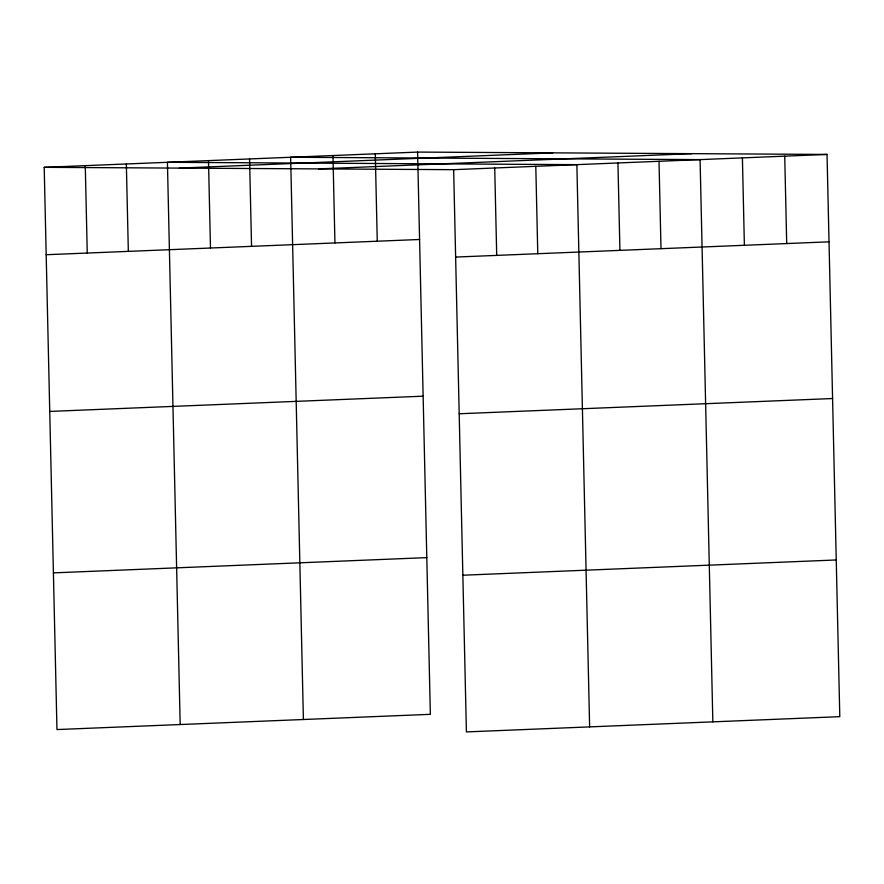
<?xml version="1.0" encoding="UTF-8"?>
<svg xmlns="http://www.w3.org/2000/svg" width="884" height="884" viewBox="0 0 884 884"><rect width="100%" height="100%" fill="white"/><g stroke="black" fill="none" stroke-linecap="round" stroke-linejoin="round"><path stroke-width="1.33" d="M44.2 167.33L417.591 152.081L827.037 154.435L839.8 716.67L466.409 731.919L453.647 169.673L44.2 167.33L56.963 729.565L430.353 714.327L417.591 152.081M179.319 168.104L552.71 152.855M318.527 168.899L691.918 153.661M453.647 169.673L827.037 154.435M46.178 254.725L419.58 239.487M455.636 257.067L829.026 241.829M49.736 411.425L423.138 396.187M459.183 413.767L832.584 398.529M53.405 572.876L426.795 557.627M462.851 575.219L836.242 559.97M784.727 156.159L786.705 243.553M742.405 157.882L744.383 245.288M712.847 721.852L700.084 159.617L290.637 157.264L303.4 719.51M659.011 161.286L661 248.691M617.938 162.965L619.927 250.36M589.628 726.88L576.865 164.645L167.419 162.302L180.181 724.537M535.792 166.314L537.781 253.719M494.72 167.993L496.709 255.399M375.28 153.816L377.258 241.21M332.959 155.54L334.937 242.945M249.564 158.943L251.553 246.349M208.491 160.623L210.48 248.017M126.346 163.971L128.335 251.376M85.273 165.651L87.262 253.056"/></g></svg>
